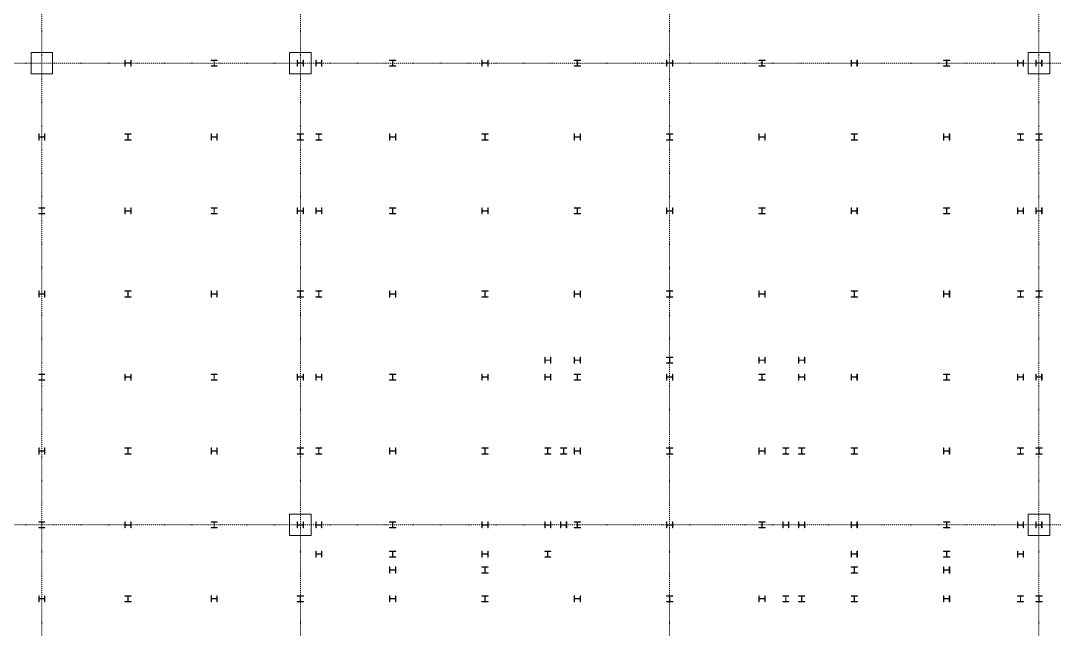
# Model space of a CAD drawing. Extents: x -32000 to 362567, y -29000 to 144214.
# Drawn here: x 118113 to 151700, y 11607 to 31379 of the extents above; entities that cross this region are included whole.
import ezdxf

# ---------------------------------------------------------------- set-up
doc = ezdxf.new("R2010")
doc.units = 0
doc.header["$LTSCALE"] = 10
doc.linetypes.add('H12PL25$0$JJP_三點線', pattern=[0.9, 0.3, -0.15, 0, -0.15, 0, -0.15, 0, -0.15])
doc.layers.add('H12PL25$0$S-COL', color=252, linetype='Continuous')
doc.layers.add('H12PL25$0$S-GRID', color=252, linetype='Continuous')

# ---------------------------------------------------------------- blocks, each defined once
blk = doc.blocks.new('H12PL25')
at = {"layer": 'H12PL25$0$S-COL', "lineweight": 0, "flags": 128}
for points in [[(118450, 29650), (119150, 29650), (119150, 30350), (118450, 30350)], [(126850, 29650), (127550, 29650), (127550, 30350), (126850, 30350)], [(150850, 29650), (151550, 29650), (151550, 30350), (150850, 30350)], [(126850, 14650), (127550, 14650), (127550, 15350), (126850, 15350)], [(150850, 14650), (151550, 14650), (151550, 15350), (150850, 15350)]]:
    blk.add_lwpolyline(points, close=True, dxfattribs=at)
for points in [[(121700, 30100), (121688, 30100), (121688, 30017, -0.41421356), (121675, 30004), (121525, 30004, -0.41421356), (121512, 30017), (121512, 30100), (121500, 30100), (121500, 29900), (121512, 29900), (121512, 29983, -0.41421356), (121525, 29996), (121675, 29996, -0.41421356), (121688, 29983), (121688, 29900), (121700, 29900)], [(124500, 29900), (124500, 29912), (124417, 29912, -0.41421356), (124404, 29925), (124404, 30075, -0.41421356), (124417, 30088), (124500, 30088), (124500, 30100), (124300, 30100), (124300, 30088), (124383, 30088, -0.41421356), (124396, 30075), (124396, 29925, -0.41421356), (124383, 29912), (124300, 29912), (124300, 29900)], [(127300, 30100), (127288, 30100), (127288, 30017, -0.41421356), (127275, 30004), (127125, 30004, -0.41421356), (127112, 30017), (127112, 30100), (127100, 30100), (127100, 29900), (127112, 29900), (127112, 29983, -0.41421356), (127125, 29996), (127275, 29996, -0.41421356), (127288, 29983), (127288, 29900), (127300, 29900)], [(127900, 30100), (127888, 30100), (127888, 30017, -0.41421356), (127875, 30004), (127725, 30004, -0.41421356), (127712, 30017), (127712, 30100), (127700, 30100), (127700, 29900), (127712, 29900), (127712, 29983, -0.41421356), (127725, 29996), (127875, 29996, -0.41421356), (127888, 29983), (127888, 29900), (127900, 29900)], [(130300, 29900), (130300, 29912), (130217, 29912, -0.41421356), (130204, 29925), (130204, 30075, -0.41421356), (130217, 30088), (130300, 30088), (130300, 30100), (130100, 30100), (130100, 30088), (130183, 30088, -0.41421356), (130196, 30075), (130196, 29925, -0.41421356), (130183, 29912), (130100, 29912), (130100, 29900)], [(133300, 30100), (133288, 30100), (133288, 30017, -0.41421356), (133275, 30004), (133125, 30004, -0.41421356), (133112, 30017), (133112, 30100), (133100, 30100), (133100, 29900), (133112, 29900), (133112, 29983, -0.41421356), (133125, 29996), (133275, 29996, -0.41421356), (133288, 29983), (133288, 29900), (133300, 29900)], [(136300, 29900), (136300, 29912), (136217, 29912, -0.41421356), (136204, 29925), (136204, 30075, -0.41421356), (136217, 30088), (136300, 30088), (136300, 30100), (136100, 30100), (136100, 30088), (136183, 30088, -0.41421356), (136196, 30075), (136196, 29925, -0.41421356), (136183, 29912), (136100, 29912), (136100, 29900)], [(139300, 30100), (139288, 30100), (139288, 30017, -0.41421356), (139275, 30004), (139125, 30004, -0.41421356), (139112, 30017), (139112, 30100), (139100, 30100), (139100, 29900), (139112, 29900), (139112, 29983, -0.41421356), (139125, 29996), (139275, 29996, -0.41421356), (139288, 29983), (139288, 29900), (139300, 29900)], [(142100, 29900), (142100, 29912), (142183, 29912, 0.41421356), (142196, 29925), (142196, 30075, 0.41421356), (142183, 30088), (142100, 30088), (142100, 30100), (142300, 30100), (142300, 30088), (142217, 30088, 0.41421356), (142204, 30075), (142204, 29925, 0.41421356), (142217, 29912), (142300, 29912), (142300, 29900)], [(145100, 30100), (145112, 30100), (145112, 30017, 0.41421356), (145125, 30004), (145275, 30004, 0.41421356), (145288, 30017), (145288, 30100), (145300, 30100), (145300, 29900), (145288, 29900), (145288, 29983, 0.41421356), (145275, 29996), (145125, 29996, 0.41421356), (145112, 29983), (145112, 29900), (145100, 29900)], [(148100, 29900), (148100, 29912), (148183, 29912, 0.41421356), (148196, 29925), (148196, 30075, 0.41421356), (148183, 30088), (148100, 30088), (148100, 30100), (148300, 30100), (148300, 30088), (148217, 30088, 0.41421356), (148204, 30075), (148204, 29925, 0.41421356), (148217, 29912), (148300, 29912), (148300, 29900)], [(150500, 30100), (150512, 30100), (150512, 30017, 0.41421356), (150525, 30004), (150675, 30004, 0.41421356), (150688, 30017), (150688, 30100), (150700, 30100), (150700, 29900), (150688, 29900), (150688, 29983, 0.41421356), (150675, 29996), (150525, 29996, 0.41421356), (150512, 29983), (150512, 29900), (150500, 29900)], [(151100, 30100), (151112, 30100), (151112, 30017, 0.41421356), (151125, 30004), (151275, 30004, 0.41421356), (151288, 30017), (151288, 30100), (151300, 30100), (151300, 29900), (151288, 29900), (151288, 29983, 0.41421356), (151275, 29996), (151125, 29996, 0.41421356), (151112, 29983), (151112, 29900), (151100, 29900)], [(118900, 27700), (118888, 27700), (118888, 27617, -0.41421356), (118875, 27604), (118725, 27604, -0.41421356), (118712, 27617), (118712, 27700), (118700, 27700), (118700, 27500), (118712, 27500), (118712, 27583, -0.41421356), (118725, 27596), (118875, 27596, -0.41421356), (118888, 27583), (118888, 27500), (118900, 27500)], [(121700, 27500), (121700, 27512), (121617, 27512, -0.41421356), (121604, 27525), (121604, 27675, -0.41421356), (121617, 27688), (121700, 27688), (121700, 27700), (121500, 27700), (121500, 27688), (121583, 27688, -0.41421356), (121596, 27675), (121596, 27525, -0.41421356), (121583, 27512), (121500, 27512), (121500, 27500)], [(124500, 27700), (124488, 27700), (124488, 27617, -0.41421356), (124475, 27604), (124325, 27604, -0.41421356), (124312, 27617), (124312, 27700), (124300, 27700), (124300, 27500), (124312, 27500), (124312, 27583, -0.41421356), (124325, 27596), (124475, 27596, -0.41421356), (124488, 27583), (124488, 27500), (124500, 27500)], [(127300, 27500), (127300, 27512), (127217, 27512, -0.41421356), (127204, 27525), (127204, 27675, -0.41421356), (127217, 27688), (127300, 27688), (127300, 27700), (127100, 27700), (127100, 27688), (127183, 27688, -0.41421356), (127196, 27675), (127196, 27525, -0.41421356), (127183, 27512), (127100, 27512), (127100, 27500)], [(127900, 27500), (127900, 27512), (127817, 27512, -0.41421356), (127804, 27525), (127804, 27675, -0.41421356), (127817, 27688), (127900, 27688), (127900, 27700), (127700, 27700), (127700, 27688), (127783, 27688, -0.41421356), (127796, 27675), (127796, 27525, -0.41421356), (127783, 27512), (127700, 27512), (127700, 27500)], [(130300, 27700), (130288, 27700), (130288, 27617, -0.41421356), (130275, 27604), (130125, 27604, -0.41421356), (130112, 27617), (130112, 27700), (130100, 27700), (130100, 27500), (130112, 27500), (130112, 27583, -0.41421356), (130125, 27596), (130275, 27596, -0.41421356), (130288, 27583), (130288, 27500), (130300, 27500)], [(133300, 27500), (133300, 27512), (133217, 27512, -0.41421356), (133204, 27525), (133204, 27675, -0.41421356), (133217, 27688), (133300, 27688), (133300, 27700), (133100, 27700), (133100, 27688), (133183, 27688, -0.41421356), (133196, 27675), (133196, 27525, -0.41421356), (133183, 27512), (133100, 27512), (133100, 27500)], [(136300, 27700), (136288, 27700), (136288, 27617, -0.41421356), (136275, 27604), (136125, 27604, -0.41421356), (136112, 27617), (136112, 27700), (136100, 27700), (136100, 27500), (136112, 27500), (136112, 27583, -0.41421356), (136125, 27596), (136275, 27596, -0.41421356), (136288, 27583), (136288, 27500), (136300, 27500)], [(139300, 27500), (139300, 27512), (139217, 27512, -0.41421356), (139204, 27525), (139204, 27675, -0.41421356), (139217, 27688), (139300, 27688), (139300, 27700), (139100, 27700), (139100, 27688), (139183, 27688, -0.41421356), (139196, 27675), (139196, 27525, -0.41421356), (139183, 27512), (139100, 27512), (139100, 27500)], [(142100, 27700), (142112, 27700), (142112, 27617, 0.41421356), (142125, 27604), (142275, 27604, 0.41421356), (142288, 27617), (142288, 27700), (142300, 27700), (142300, 27500), (142288, 27500), (142288, 27583, 0.41421356), (142275, 27596), (142125, 27596, 0.41421356), (142112, 27583), (142112, 27500), (142100, 27500)], [(145100, 27500), (145100, 27512), (145183, 27512, 0.41421356), (145196, 27525), (145196, 27675, 0.41421356), (145183, 27688), (145100, 27688), (145100, 27700), (145300, 27700), (145300, 27688), (145217, 27688, 0.41421356), (145204, 27675), (145204, 27525, 0.41421356), (145217, 27512), (145300, 27512), (145300, 27500)], [(148100, 27700), (148112, 27700), (148112, 27617, 0.41421356), (148125, 27604), (148275, 27604, 0.41421356), (148288, 27617), (148288, 27700), (148300, 27700), (148300, 27500), (148288, 27500), (148288, 27583, 0.41421356), (148275, 27596), (148125, 27596, 0.41421356), (148112, 27583), (148112, 27500), (148100, 27500)], [(150500, 27500), (150500, 27512), (150583, 27512, 0.41421356), (150596, 27525), (150596, 27675, 0.41421356), (150583, 27688), (150500, 27688), (150500, 27700), (150700, 27700), (150700, 27688), (150617, 27688, 0.41421356), (150604, 27675), (150604, 27525, 0.41421356), (150617, 27512), (150700, 27512), (150700, 27500)], [(151100, 27500), (151100, 27512), (151183, 27512, 0.41421356), (151196, 27525), (151196, 27675, 0.41421356), (151183, 27688), (151100, 27688), (151100, 27700), (151300, 27700), (151300, 27688), (151217, 27688, 0.41421356), (151204, 27675), (151204, 27525, 0.41421356), (151217, 27512), (151300, 27512), (151300, 27500)], [(118900, 25100), (118900, 25112), (118817, 25112, -0.41421356), (118804, 25125), (118804, 25275, -0.41421356), (118817, 25288), (118900, 25288), (118900, 25300), (118700, 25300), (118700, 25288), (118783, 25288, -0.41421356), (118796, 25275), (118796, 25125, -0.41421356), (118783, 25112), (118700, 25112), (118700, 25100)], [(121700, 25300), (121688, 25300), (121688, 25217, -0.41421356), (121675, 25204), (121525, 25204, -0.41421356), (121512, 25217), (121512, 25300), (121500, 25300), (121500, 25100), (121512, 25100), (121512, 25183, -0.41421356), (121525, 25196), (121675, 25196, -0.41421356), (121688, 25183), (121688, 25100), (121700, 25100)], [(124500, 25100), (124500, 25112), (124417, 25112, -0.41421356), (124404, 25125), (124404, 25275, -0.41421356), (124417, 25288), (124500, 25288), (124500, 25300), (124300, 25300), (124300, 25288), (124383, 25288, -0.41421356), (124396, 25275), (124396, 25125, -0.41421356), (124383, 25112), (124300, 25112), (124300, 25100)], [(127300, 25300), (127288, 25300), (127288, 25217, -0.41421356), (127275, 25204), (127125, 25204, -0.41421356), (127112, 25217), (127112, 25300), (127100, 25300), (127100, 25100), (127112, 25100), (127112, 25183, -0.41421356), (127125, 25196), (127275, 25196, -0.41421356), (127288, 25183), (127288, 25100), (127300, 25100)], [(127900, 25300), (127888, 25300), (127888, 25217, -0.41421356), (127875, 25204), (127725, 25204, -0.41421356), (127712, 25217), (127712, 25300), (127700, 25300), (127700, 25100), (127712, 25100), (127712, 25183, -0.41421356), (127725, 25196), (127875, 25196, -0.41421356), (127888, 25183), (127888, 25100), (127900, 25100)], [(130300, 25100), (130300, 25112), (130217, 25112, -0.41421356), (130204, 25125), (130204, 25275, -0.41421356), (130217, 25288), (130300, 25288), (130300, 25300), (130100, 25300), (130100, 25288), (130183, 25288, -0.41421356), (130196, 25275), (130196, 25125, -0.41421356), (130183, 25112), (130100, 25112), (130100, 25100)], [(133300, 25300), (133288, 25300), (133288, 25217, -0.41421356), (133275, 25204), (133125, 25204, -0.41421356), (133112, 25217), (133112, 25300), (133100, 25300), (133100, 25100), (133112, 25100), (133112, 25183, -0.41421356), (133125, 25196), (133275, 25196, -0.41421356), (133288, 25183), (133288, 25100), (133300, 25100)], [(136300, 25100), (136300, 25112), (136217, 25112, -0.41421356), (136204, 25125), (136204, 25275, -0.41421356), (136217, 25288), (136300, 25288), (136300, 25300), (136100, 25300), (136100, 25288), (136183, 25288, -0.41421356), (136196, 25275), (136196, 25125, -0.41421356), (136183, 25112), (136100, 25112), (136100, 25100)], [(139300, 25300), (139288, 25300), (139288, 25217, -0.41421356), (139275, 25204), (139125, 25204, -0.41421356), (139112, 25217), (139112, 25300), (139100, 25300), (139100, 25100), (139112, 25100), (139112, 25183, -0.41421356), (139125, 25196), (139275, 25196, -0.41421356), (139288, 25183), (139288, 25100), (139300, 25100)], [(142100, 25100), (142100, 25112), (142183, 25112, 0.41421356), (142196, 25125), (142196, 25275, 0.41421356), (142183, 25288), (142100, 25288), (142100, 25300), (142300, 25300), (142300, 25288), (142217, 25288, 0.41421356), (142204, 25275), (142204, 25125, 0.41421356), (142217, 25112), (142300, 25112), (142300, 25100)], [(145100, 25300), (145112, 25300), (145112, 25217, 0.41421356), (145125, 25204), (145275, 25204, 0.41421356), (145288, 25217), (145288, 25300), (145300, 25300), (145300, 25100), (145288, 25100), (145288, 25183, 0.41421356), (145275, 25196), (145125, 25196, 0.41421356), (145112, 25183), (145112, 25100), (145100, 25100)], [(148100, 25100), (148100, 25112), (148183, 25112, 0.41421356), (148196, 25125), (148196, 25275, 0.41421356), (148183, 25288), (148100, 25288), (148100, 25300), (148300, 25300), (148300, 25288), (148217, 25288, 0.41421356), (148204, 25275), (148204, 25125, 0.41421356), (148217, 25112), (148300, 25112), (148300, 25100)], [(150500, 25300), (150512, 25300), (150512, 25217, 0.41421356), (150525, 25204), (150675, 25204, 0.41421356), (150688, 25217), (150688, 25300), (150700, 25300), (150700, 25100), (150688, 25100), (150688, 25183, 0.41421356), (150675, 25196), (150525, 25196, 0.41421356), (150512, 25183), (150512, 25100), (150500, 25100)], [(151100, 25300), (151112, 25300), (151112, 25217, 0.41421356), (151125, 25204), (151275, 25204, 0.41421356), (151288, 25217), (151288, 25300), (151300, 25300), (151300, 25100), (151288, 25100), (151288, 25183, 0.41421356), (151275, 25196), (151125, 25196, 0.41421356), (151112, 25183), (151112, 25100), (151100, 25100)], [(118900, 22600), (118888, 22600), (118888, 22517, -0.41421356), (118875, 22504), (118725, 22504, -0.41421356), (118712, 22517), (118712, 22600), (118700, 22600), (118700, 22400), (118712, 22400), (118712, 22483, -0.41421356), (118725, 22496), (118875, 22496, -0.41421356), (118888, 22483), (118888, 22400), (118900, 22400)], [(121700, 22400), (121700, 22412), (121617, 22412, -0.41421356), (121604, 22425), (121604, 22575, -0.41421356), (121617, 22588), (121700, 22588), (121700, 22600), (121500, 22600), (121500, 22588), (121583, 22588, -0.41421356), (121596, 22575), (121596, 22425, -0.41421356), (121583, 22412), (121500, 22412), (121500, 22400)], [(124500, 22600), (124488, 22600), (124488, 22517, -0.41421356), (124475, 22504), (124325, 22504, -0.41421356), (124312, 22517), (124312, 22600), (124300, 22600), (124300, 22400), (124312, 22400), (124312, 22483, -0.41421356), (124325, 22496), (124475, 22496, -0.41421356), (124488, 22483), (124488, 22400), (124500, 22400)], [(127300, 22400), (127300, 22412), (127217, 22412, -0.41421356), (127204, 22425), (127204, 22575, -0.41421356), (127217, 22588), (127300, 22588), (127300, 22600), (127100, 22600), (127100, 22588), (127183, 22588, -0.41421356), (127196, 22575), (127196, 22425, -0.41421356), (127183, 22412), (127100, 22412), (127100, 22400)], [(127900, 22400), (127900, 22412), (127817, 22412, -0.41421356), (127804, 22425), (127804, 22575, -0.41421356), (127817, 22588), (127900, 22588), (127900, 22600), (127700, 22600), (127700, 22588), (127783, 22588, -0.41421356), (127796, 22575), (127796, 22425, -0.41421356), (127783, 22412), (127700, 22412), (127700, 22400)], [(130300, 22600), (130288, 22600), (130288, 22517, -0.41421356), (130275, 22504), (130125, 22504, -0.41421356), (130112, 22517), (130112, 22600), (130100, 22600), (130100, 22400), (130112, 22400), (130112, 22483, -0.41421356), (130125, 22496), (130275, 22496, -0.41421356), (130288, 22483), (130288, 22400), (130300, 22400)], [(133300, 22400), (133300, 22412), (133217, 22412, -0.41421356), (133204, 22425), (133204, 22575, -0.41421356), (133217, 22588), (133300, 22588), (133300, 22600), (133100, 22600), (133100, 22588), (133183, 22588, -0.41421356), (133196, 22575), (133196, 22425, -0.41421356), (133183, 22412), (133100, 22412), (133100, 22400)], [(136300, 22600), (136288, 22600), (136288, 22517, -0.41421356), (136275, 22504), (136125, 22504, -0.41421356), (136112, 22517), (136112, 22600), (136100, 22600), (136100, 22400), (136112, 22400), (136112, 22483, -0.41421356), (136125, 22496), (136275, 22496, -0.41421356), (136288, 22483), (136288, 22400), (136300, 22400)], [(139300, 22400), (139300, 22412), (139217, 22412, -0.41421356), (139204, 22425), (139204, 22575, -0.41421356), (139217, 22588), (139300, 22588), (139300, 22600), (139100, 22600), (139100, 22588), (139183, 22588, -0.41421356), (139196, 22575), (139196, 22425, -0.41421356), (139183, 22412), (139100, 22412), (139100, 22400)], [(142100, 22600), (142112, 22600), (142112, 22517, 0.41421356), (142125, 22504), (142275, 22504, 0.41421356), (142288, 22517), (142288, 22600), (142300, 22600), (142300, 22400), (142288, 22400), (142288, 22483, 0.41421356), (142275, 22496), (142125, 22496, 0.41421356), (142112, 22483), (142112, 22400), (142100, 22400)], [(145100, 22400), (145100, 22412), (145183, 22412, 0.41421356), (145196, 22425), (145196, 22575, 0.41421356), (145183, 22588), (145100, 22588), (145100, 22600), (145300, 22600), (145300, 22588), (145217, 22588, 0.41421356), (145204, 22575), (145204, 22425, 0.41421356), (145217, 22412), (145300, 22412), (145300, 22400)], [(148100, 22600), (148112, 22600), (148112, 22517, 0.41421356), (148125, 22504), (148275, 22504, 0.41421356), (148288, 22517), (148288, 22600), (148300, 22600), (148300, 22400), (148288, 22400), (148288, 22483, 0.41421356), (148275, 22496), (148125, 22496, 0.41421356), (148112, 22483), (148112, 22400), (148100, 22400)], [(150500, 22400), (150500, 22412), (150583, 22412, 0.41421356), (150596, 22425), (150596, 22575, 0.41421356), (150583, 22588), (150500, 22588), (150500, 22600), (150700, 22600), (150700, 22588), (150617, 22588, 0.41421356), (150604, 22575), (150604, 22425, 0.41421356), (150617, 22412), (150700, 22412), (150700, 22400)], [(151100, 22400), (151100, 22412), (151183, 22412, 0.41421356), (151196, 22425), (151196, 22575, 0.41421356), (151183, 22588), (151100, 22588), (151100, 22600), (151300, 22600), (151300, 22588), (151217, 22588, 0.41421356), (151204, 22575), (151204, 22425, 0.41421356), (151217, 22412), (151300, 22412), (151300, 22400)], [(135340, 20450), (135328, 20450), (135328, 20367, -0.41421356), (135315, 20354), (135165, 20354, -0.41421356), (135152, 20367), (135152, 20450), (135140, 20450), (135140, 20250), (135152, 20250), (135152, 20333, -0.41421356), (135165, 20346), (135315, 20346, -0.41421356), (135328, 20333), (135328, 20250), (135340, 20250)], [(136300, 20450), (136288, 20450), (136288, 20367, -0.41421356), (136275, 20354), (136125, 20354, -0.41421356), (136112, 20367), (136112, 20450), (136100, 20450), (136100, 20250), (136112, 20250), (136112, 20333, -0.41421356), (136125, 20346), (136275, 20346, -0.41421356), (136288, 20333), (136288, 20250), (136300, 20250)], [(139300, 20250), (139300, 20262), (139217, 20262, -0.41421356), (139204, 20275), (139204, 20425, -0.41421356), (139217, 20438), (139300, 20438), (139300, 20450), (139100, 20450), (139100, 20438), (139183, 20438, -0.41421356), (139196, 20425), (139196, 20275, -0.41421356), (139183, 20262), (139100, 20262), (139100, 20250)], [(142100, 20450), (142112, 20450), (142112, 20367, 0.41421356), (142125, 20354), (142275, 20354, 0.41421356), (142288, 20367), (142288, 20450), (142300, 20450), (142300, 20250), (142288, 20250), (142288, 20333, 0.41421356), (142275, 20346), (142125, 20346, 0.41421356), (142112, 20333), (142112, 20250), (142100, 20250)], [(143390, 20450), (143402, 20450), (143402, 20367, 0.41421356), (143415, 20354), (143565, 20354, 0.41421356), (143578, 20367), (143578, 20450), (143590, 20450), (143590, 20250), (143578, 20250), (143578, 20333, 0.41421356), (143565, 20346), (143415, 20346, 0.41421356), (143402, 20333), (143402, 20250), (143390, 20250)], [(118900, 19700), (118900, 19712), (118817, 19712, -0.41421356), (118804, 19725), (118804, 19875, -0.41421356), (118817, 19888), (118900, 19888), (118900, 19900), (118700, 19900), (118700, 19888), (118783, 19888, -0.41421356), (118796, 19875), (118796, 19725, -0.41421356), (118783, 19712), (118700, 19712), (118700, 19700)], [(121700, 19900), (121688, 19900), (121688, 19817, -0.41421356), (121675, 19804), (121525, 19804, -0.41421356), (121512, 19817), (121512, 19900), (121500, 19900), (121500, 19700), (121512, 19700), (121512, 19783, -0.41421356), (121525, 19796), (121675, 19796, -0.41421356), (121688, 19783), (121688, 19700), (121700, 19700)], [(124500, 19700), (124500, 19712), (124417, 19712, -0.41421356), (124404, 19725), (124404, 19875, -0.41421356), (124417, 19888), (124500, 19888), (124500, 19900), (124300, 19900), (124300, 19888), (124383, 19888, -0.41421356), (124396, 19875), (124396, 19725, -0.41421356), (124383, 19712), (124300, 19712), (124300, 19700)], [(127300, 19900), (127288, 19900), (127288, 19817, -0.41421356), (127275, 19804), (127125, 19804, -0.41421356), (127112, 19817), (127112, 19900), (127100, 19900), (127100, 19700), (127112, 19700), (127112, 19783, -0.41421356), (127125, 19796), (127275, 19796, -0.41421356), (127288, 19783), (127288, 19700), (127300, 19700)], [(127900, 19900), (127888, 19900), (127888, 19817, -0.41421356), (127875, 19804), (127725, 19804, -0.41421356), (127712, 19817), (127712, 19900), (127700, 19900), (127700, 19700), (127712, 19700), (127712, 19783, -0.41421356), (127725, 19796), (127875, 19796, -0.41421356), (127888, 19783), (127888, 19700), (127900, 19700)], [(130300, 19700), (130300, 19712), (130217, 19712, -0.41421356), (130204, 19725), (130204, 19875, -0.41421356), (130217, 19888), (130300, 19888), (130300, 19900), (130100, 19900), (130100, 19888), (130183, 19888, -0.41421356), (130196, 19875), (130196, 19725, -0.41421356), (130183, 19712), (130100, 19712), (130100, 19700)], [(133300, 19900), (133288, 19900), (133288, 19817, -0.41421356), (133275, 19804), (133125, 19804, -0.41421356), (133112, 19817), (133112, 19900), (133100, 19900), (133100, 19700), (133112, 19700), (133112, 19783, -0.41421356), (133125, 19796), (133275, 19796, -0.41421356), (133288, 19783), (133288, 19700), (133300, 19700)], [(135340, 19900), (135328, 19900), (135328, 19817, -0.41421356), (135315, 19804), (135165, 19804, -0.41421356), (135152, 19817), (135152, 19900), (135140, 19900), (135140, 19700), (135152, 19700), (135152, 19783, -0.41421356), (135165, 19796), (135315, 19796, -0.41421356), (135328, 19783), (135328, 19700), (135340, 19700)], [(136300, 19700), (136300, 19712), (136217, 19712, -0.41421356), (136204, 19725), (136204, 19875, -0.41421356), (136217, 19888), (136300, 19888), (136300, 19900), (136100, 19900), (136100, 19888), (136183, 19888, -0.41421356), (136196, 19875), (136196, 19725, -0.41421356), (136183, 19712), (136100, 19712), (136100, 19700)], [(139300, 19900), (139288, 19900), (139288, 19817, -0.41421356), (139275, 19804), (139125, 19804, -0.41421356), (139112, 19817), (139112, 19900), (139100, 19900), (139100, 19700), (139112, 19700), (139112, 19783, -0.41421356), (139125, 19796), (139275, 19796, -0.41421356), (139288, 19783), (139288, 19700), (139300, 19700)], [(142100, 19700), (142100, 19712), (142183, 19712, 0.41421356), (142196, 19725), (142196, 19875, 0.41421356), (142183, 19888), (142100, 19888), (142100, 19900), (142300, 19900), (142300, 19888), (142217, 19888, 0.41421356), (142204, 19875), (142204, 19725, 0.41421356), (142217, 19712), (142300, 19712), (142300, 19700)], [(143390, 19900), (143402, 19900), (143402, 19817, 0.41421356), (143415, 19804), (143565, 19804, 0.41421356), (143578, 19817), (143578, 19900), (143590, 19900), (143590, 19700), (143578, 19700), (143578, 19783, 0.41421356), (143565, 19796), (143415, 19796, 0.41421356), (143402, 19783), (143402, 19700), (143390, 19700)], [(145100, 19900), (145112, 19900), (145112, 19817, 0.41421356), (145125, 19804), (145275, 19804, 0.41421356), (145288, 19817), (145288, 19900), (145300, 19900), (145300, 19700), (145288, 19700), (145288, 19783, 0.41421356), (145275, 19796), (145125, 19796, 0.41421356), (145112, 19783), (145112, 19700), (145100, 19700)], [(148100, 19700), (148100, 19712), (148183, 19712, 0.41421356), (148196, 19725), (148196, 19875, 0.41421356), (148183, 19888), (148100, 19888), (148100, 19900), (148300, 19900), (148300, 19888), (148217, 19888, 0.41421356), (148204, 19875), (148204, 19725, 0.41421356), (148217, 19712), (148300, 19712), (148300, 19700)], [(150500, 19900), (150512, 19900), (150512, 19817, 0.41421356), (150525, 19804), (150675, 19804, 0.41421356), (150688, 19817), (150688, 19900), (150700, 19900), (150700, 19700), (150688, 19700), (150688, 19783, 0.41421356), (150675, 19796), (150525, 19796, 0.41421356), (150512, 19783), (150512, 19700), (150500, 19700)], [(151100, 19900), (151112, 19900), (151112, 19817, 0.41421356), (151125, 19804), (151275, 19804, 0.41421356), (151288, 19817), (151288, 19900), (151300, 19900), (151300, 19700), (151288, 19700), (151288, 19783, 0.41421356), (151275, 19796), (151125, 19796, 0.41421356), (151112, 19783), (151112, 19700), (151100, 19700)], [(118900, 17500), (118888, 17500), (118888, 17417, -0.41421356), (118875, 17404), (118725, 17404, -0.41421356), (118712, 17417), (118712, 17500), (118700, 17500), (118700, 17300), (118712, 17300), (118712, 17383, -0.41421356), (118725, 17396), (118875, 17396, -0.41421356), (118888, 17383), (118888, 17300), (118900, 17300)], [(121700, 17300), (121700, 17312), (121617, 17312, -0.41421356), (121604, 17325), (121604, 17475, -0.41421356), (121617, 17488), (121700, 17488), (121700, 17500), (121500, 17500), (121500, 17488), (121583, 17488, -0.41421356), (121596, 17475), (121596, 17325, -0.41421356), (121583, 17312), (121500, 17312), (121500, 17300)], [(124500, 17500), (124488, 17500), (124488, 17417, -0.41421356), (124475, 17404), (124325, 17404, -0.41421356), (124312, 17417), (124312, 17500), (124300, 17500), (124300, 17300), (124312, 17300), (124312, 17383, -0.41421356), (124325, 17396), (124475, 17396, -0.41421356), (124488, 17383), (124488, 17300), (124500, 17300)], [(127300, 17300), (127300, 17312), (127217, 17312, -0.41421356), (127204, 17325), (127204, 17475, -0.41421356), (127217, 17488), (127300, 17488), (127300, 17500), (127100, 17500), (127100, 17488), (127183, 17488, -0.41421356), (127196, 17475), (127196, 17325, -0.41421356), (127183, 17312), (127100, 17312), (127100, 17300)], [(127900, 17300), (127900, 17312), (127817, 17312, -0.41421356), (127804, 17325), (127804, 17475, -0.41421356), (127817, 17488), (127900, 17488), (127900, 17500), (127700, 17500), (127700, 17488), (127783, 17488, -0.41421356), (127796, 17475), (127796, 17325, -0.41421356), (127783, 17312), (127700, 17312), (127700, 17300)], [(130300, 17500), (130288, 17500), (130288, 17417, -0.41421356), (130275, 17404), (130125, 17404, -0.41421356), (130112, 17417), (130112, 17500), (130100, 17500), (130100, 17300), (130112, 17300), (130112, 17383, -0.41421356), (130125, 17396), (130275, 17396, -0.41421356), (130288, 17383), (130288, 17300), (130300, 17300)], [(133300, 17300), (133300, 17312), (133217, 17312, -0.41421356), (133204, 17325), (133204, 17475, -0.41421356), (133217, 17488), (133300, 17488), (133300, 17500), (133100, 17500), (133100, 17488), (133183, 17488, -0.41421356), (133196, 17475), (133196, 17325, -0.41421356), (133183, 17312), (133100, 17312), (133100, 17300)], [(135340, 17300), (135340, 17312), (135257, 17312, -0.41421356), (135244, 17325), (135244, 17475, -0.41421356), (135257, 17488), (135340, 17488), (135340, 17500), (135140, 17500), (135140, 17488), (135223, 17488, -0.41421356), (135236, 17475), (135236, 17325, -0.41421356), (135223, 17312), (135140, 17312), (135140, 17300)], [(135855, 17300), (135855, 17312), (135772, 17312, -0.41421356), (135759, 17325), (135759, 17475, -0.41421356), (135772, 17488), (135855, 17488), (135855, 17500), (135655, 17500), (135655, 17488), (135738, 17488, -0.41421356), (135751, 17475), (135751, 17325, -0.41421356), (135738, 17312), (135655, 17312), (135655, 17300)], [(136300, 17500), (136288, 17500), (136288, 17417, -0.41421356), (136275, 17404), (136125, 17404, -0.41421356), (136112, 17417), (136112, 17500), (136100, 17500), (136100, 17300), (136112, 17300), (136112, 17383, -0.41421356), (136125, 17396), (136275, 17396, -0.41421356), (136288, 17383), (136288, 17300), (136300, 17300)], [(139300, 17300), (139300, 17312), (139217, 17312, -0.41421356), (139204, 17325), (139204, 17475, -0.41421356), (139217, 17488), (139300, 17488), (139300, 17500), (139100, 17500), (139100, 17488), (139183, 17488, -0.41421356), (139196, 17475), (139196, 17325, -0.41421356), (139183, 17312), (139100, 17312), (139100, 17300)], [(142100, 17500), (142112, 17500), (142112, 17417, 0.41421356), (142125, 17404), (142275, 17404, 0.41421356), (142288, 17417), (142288, 17500), (142300, 17500), (142300, 17300), (142288, 17300), (142288, 17383, 0.41421356), (142275, 17396), (142125, 17396, 0.41421356), (142112, 17383), (142112, 17300), (142100, 17300)], [(142875, 17300), (142875, 17312), (142958, 17312, 0.41421356), (142971, 17325), (142971, 17475, 0.41421356), (142958, 17488), (142875, 17488), (142875, 17500), (143075, 17500), (143075, 17488), (142992, 17488, 0.41421356), (142979, 17475), (142979, 17325, 0.41421356), (142992, 17312), (143075, 17312), (143075, 17300)], [(143390, 17300), (143390, 17312), (143473, 17312, 0.41421356), (143486, 17325), (143486, 17475, 0.41421356), (143473, 17488), (143390, 17488), (143390, 17500), (143590, 17500), (143590, 17488), (143507, 17488, 0.41421356), (143494, 17475), (143494, 17325, 0.41421356), (143507, 17312), (143590, 17312), (143590, 17300)], [(145100, 17300), (145100, 17312), (145183, 17312, 0.41421356), (145196, 17325), (145196, 17475, 0.41421356), (145183, 17488), (145100, 17488), (145100, 17500), (145300, 17500), (145300, 17488), (145217, 17488, 0.41421356), (145204, 17475), (145204, 17325, 0.41421356), (145217, 17312), (145300, 17312), (145300, 17300)], [(148100, 17500), (148112, 17500), (148112, 17417, 0.41421356), (148125, 17404), (148275, 17404, 0.41421356), (148288, 17417), (148288, 17500), (148300, 17500), (148300, 17300), (148288, 17300), (148288, 17383, 0.41421356), (148275, 17396), (148125, 17396, 0.41421356), (148112, 17383), (148112, 17300), (148100, 17300)], [(150500, 17300), (150500, 17312), (150583, 17312, 0.41421356), (150596, 17325), (150596, 17475, 0.41421356), (150583, 17488), (150500, 17488), (150500, 17500), (150700, 17500), (150700, 17488), (150617, 17488, 0.41421356), (150604, 17475), (150604, 17325, 0.41421356), (150617, 17312), (150700, 17312), (150700, 17300)], [(151100, 17300), (151100, 17312), (151183, 17312, 0.41421356), (151196, 17325), (151196, 17475, 0.41421356), (151183, 17488), (151100, 17488), (151100, 17500), (151300, 17500), (151300, 17488), (151217, 17488, 0.41421356), (151204, 17475), (151204, 17325, 0.41421356), (151217, 17312), (151300, 17312), (151300, 17300)], [(118900, 14900), (118900, 14912), (118817, 14912, -0.41421356), (118804, 14925), (118804, 15075, -0.41421356), (118817, 15088), (118900, 15088), (118900, 15100), (118700, 15100), (118700, 15088), (118783, 15088, -0.41421356), (118796, 15075), (118796, 14925, -0.41421356), (118783, 14912), (118700, 14912), (118700, 14900)], [(121700, 15100), (121688, 15100), (121688, 15017, -0.41421356), (121675, 15004), (121525, 15004, -0.41421356), (121512, 15017), (121512, 15100), (121500, 15100), (121500, 14900), (121512, 14900), (121512, 14983, -0.41421356), (121525, 14996), (121675, 14996, -0.41421356), (121688, 14983), (121688, 14900), (121700, 14900)], [(124500, 14900), (124500, 14912), (124417, 14912, -0.41421356), (124404, 14925), (124404, 15075, -0.41421356), (124417, 15088), (124500, 15088), (124500, 15100), (124300, 15100), (124300, 15088), (124383, 15088, -0.41421356), (124396, 15075), (124396, 14925, -0.41421356), (124383, 14912), (124300, 14912), (124300, 14900)], [(127300, 15100), (127288, 15100), (127288, 15017, -0.41421356), (127275, 15004), (127125, 15004, -0.41421356), (127112, 15017), (127112, 15100), (127100, 15100), (127100, 14900), (127112, 14900), (127112, 14983, -0.41421356), (127125, 14996), (127275, 14996, -0.41421356), (127288, 14983), (127288, 14900), (127300, 14900)], [(127900, 15100), (127888, 15100), (127888, 15017, -0.41421356), (127875, 15004), (127725, 15004, -0.41421356), (127712, 15017), (127712, 15100), (127700, 15100), (127700, 14900), (127712, 14900), (127712, 14983, -0.41421356), (127725, 14996), (127875, 14996, -0.41421356), (127888, 14983), (127888, 14900), (127900, 14900)], [(130300, 14900), (130300, 14912), (130217, 14912, -0.41421356), (130204, 14925), (130204, 15075, -0.41421356), (130217, 15088), (130300, 15088), (130300, 15100), (130100, 15100), (130100, 15088), (130183, 15088, -0.41421356), (130196, 15075), (130196, 14925, -0.41421356), (130183, 14912), (130100, 14912), (130100, 14900)], [(133300, 15100), (133288, 15100), (133288, 15017, -0.41421356), (133275, 15004), (133125, 15004, -0.41421356), (133112, 15017), (133112, 15100), (133100, 15100), (133100, 14900), (133112, 14900), (133112, 14983, -0.41421356), (133125, 14996), (133275, 14996, -0.41421356), (133288, 14983), (133288, 14900), (133300, 14900)], [(135340, 15100), (135328, 15100), (135328, 15017, -0.41421356), (135315, 15004), (135165, 15004, -0.41421356), (135152, 15017), (135152, 15100), (135140, 15100), (135140, 14900), (135152, 14900), (135152, 14983, -0.41421356), (135165, 14996), (135315, 14996, -0.41421356), (135328, 14983), (135328, 14900), (135340, 14900)], [(135855, 15100), (135843, 15100), (135843, 15017, -0.41421356), (135830, 15004), (135680, 15004, -0.41421356), (135667, 15017), (135667, 15100), (135655, 15100), (135655, 14900), (135667, 14900), (135667, 14983, -0.41421356), (135680, 14996), (135830, 14996, -0.41421356), (135843, 14983), (135843, 14900), (135855, 14900)], [(136300, 14900), (136300, 14912), (136217, 14912, -0.41421356), (136204, 14925), (136204, 15075, -0.41421356), (136217, 15088), (136300, 15088), (136300, 15100), (136100, 15100), (136100, 15088), (136183, 15088, -0.41421356), (136196, 15075), (136196, 14925, -0.41421356), (136183, 14912), (136100, 14912), (136100, 14900)], [(139300, 15100), (139288, 15100), (139288, 15017, -0.41421356), (139275, 15004), (139125, 15004, -0.41421356), (139112, 15017), (139112, 15100), (139100, 15100), (139100, 14900), (139112, 14900), (139112, 14983, -0.41421356), (139125, 14996), (139275, 14996, -0.41421356), (139288, 14983), (139288, 14900), (139300, 14900)], [(142100, 14900), (142100, 14912), (142183, 14912, 0.41421356), (142196, 14925), (142196, 15075, 0.41421356), (142183, 15088), (142100, 15088), (142100, 15100), (142300, 15100), (142300, 15088), (142217, 15088, 0.41421356), (142204, 15075), (142204, 14925, 0.41421356), (142217, 14912), (142300, 14912), (142300, 14900)], [(142875, 15100), (142887, 15100), (142887, 15017, 0.41421356), (142900, 15004), (143050, 15004, 0.41421356), (143063, 15017), (143063, 15100), (143075, 15100), (143075, 14900), (143063, 14900), (143063, 14983, 0.41421356), (143050, 14996), (142900, 14996, 0.41421356), (142887, 14983), (142887, 14900), (142875, 14900)], [(143390, 15100), (143402, 15100), (143402, 15017, 0.41421356), (143415, 15004), (143565, 15004, 0.41421356), (143578, 15017), (143578, 15100), (143590, 15100), (143590, 14900), (143578, 14900), (143578, 14983, 0.41421356), (143565, 14996), (143415, 14996, 0.41421356), (143402, 14983), (143402, 14900), (143390, 14900)], [(145100, 15100), (145112, 15100), (145112, 15017, 0.41421356), (145125, 15004), (145275, 15004, 0.41421356), (145288, 15017), (145288, 15100), (145300, 15100), (145300, 14900), (145288, 14900), (145288, 14983, 0.41421356), (145275, 14996), (145125, 14996, 0.41421356), (145112, 14983), (145112, 14900), (145100, 14900)], [(148100, 14900), (148100, 14912), (148183, 14912, 0.41421356), (148196, 14925), (148196, 15075, 0.41421356), (148183, 15088), (148100, 15088), (148100, 15100), (148300, 15100), (148300, 15088), (148217, 15088, 0.41421356), (148204, 15075), (148204, 14925, 0.41421356), (148217, 14912), (148300, 14912), (148300, 14900)], [(150500, 15100), (150512, 15100), (150512, 15017, 0.41421356), (150525, 15004), (150675, 15004, 0.41421356), (150688, 15017), (150688, 15100), (150700, 15100), (150700, 14900), (150688, 14900), (150688, 14983, 0.41421356), (150675, 14996), (150525, 14996, 0.41421356), (150512, 14983), (150512, 14900), (150500, 14900)], [(151100, 15100), (151112, 15100), (151112, 15017, 0.41421356), (151125, 15004), (151275, 15004, 0.41421356), (151288, 15017), (151288, 15100), (151300, 15100), (151300, 14900), (151288, 14900), (151288, 14983, 0.41421356), (151275, 14996), (151125, 14996, 0.41421356), (151112, 14983), (151112, 14900), (151100, 14900)], [(127900, 14150), (127888, 14150), (127888, 14067, -0.41421356), (127875, 14054), (127725, 14054, -0.41421356), (127712, 14067), (127712, 14150), (127700, 14150), (127700, 13950), (127712, 13950), (127712, 14033, -0.41421356), (127725, 14046), (127875, 14046, -0.41421356), (127888, 14033), (127888, 13950), (127900, 13950)], [(130300, 13950), (130300, 13962), (130217, 13962, -0.41421356), (130204, 13975), (130204, 14125, -0.41421356), (130217, 14138), (130300, 14138), (130300, 14150), (130100, 14150), (130100, 14138), (130183, 14138, -0.41421356), (130196, 14125), (130196, 13975, -0.41421356), (130183, 13962), (130100, 13962), (130100, 13950)], [(133300, 14150), (133288, 14150), (133288, 14067, -0.41421356), (133275, 14054), (133125, 14054, -0.41421356), (133112, 14067), (133112, 14150), (133100, 14150), (133100, 13950), (133112, 13950), (133112, 14033, -0.41421356), (133125, 14046), (133275, 14046, -0.41421356), (133288, 14033), (133288, 13950), (133300, 13950)], [(135340, 13950), (135340, 13962), (135257, 13962, -0.41421356), (135244, 13975), (135244, 14125, -0.41421356), (135257, 14138), (135340, 14138), (135340, 14150), (135140, 14150), (135140, 14138), (135223, 14138, -0.41421356), (135236, 14125), (135236, 13975, -0.41421356), (135223, 13962), (135140, 13962), (135140, 13950)], [(145100, 14150), (145112, 14150), (145112, 14067, 0.41421356), (145125, 14054), (145275, 14054, 0.41421356), (145288, 14067), (145288, 14150), (145300, 14150), (145300, 13950), (145288, 13950), (145288, 14033, 0.41421356), (145275, 14046), (145125, 14046, 0.41421356), (145112, 14033), (145112, 13950), (145100, 13950)], [(148100, 13950), (148100, 13962), (148183, 13962, 0.41421356), (148196, 13975), (148196, 14125, 0.41421356), (148183, 14138), (148100, 14138), (148100, 14150), (148300, 14150), (148300, 14138), (148217, 14138, 0.41421356), (148204, 14125), (148204, 13975, 0.41421356), (148217, 13962), (148300, 13962), (148300, 13950)], [(150500, 14150), (150512, 14150), (150512, 14067, 0.41421356), (150525, 14054), (150675, 14054, 0.41421356), (150688, 14067), (150688, 14150), (150700, 14150), (150700, 13950), (150688, 13950), (150688, 14033, 0.41421356), (150675, 14046), (150525, 14046, 0.41421356), (150512, 14033), (150512, 13950), (150500, 13950)], [(130300, 13635), (130288, 13635), (130288, 13552, -0.41421356), (130275, 13539), (130125, 13539, -0.41421356), (130112, 13552), (130112, 13635), (130100, 13635), (130100, 13435), (130112, 13435), (130112, 13518, -0.41421356), (130125, 13531), (130275, 13531, -0.41421356), (130288, 13518), (130288, 13435), (130300, 13435)], [(133300, 13435), (133300, 13447), (133217, 13447, -0.41421356), (133204, 13460), (133204, 13610, -0.41421356), (133217, 13623), (133300, 13623), (133300, 13635), (133100, 13635), (133100, 13623), (133183, 13623, -0.41421356), (133196, 13610), (133196, 13460, -0.41421356), (133183, 13447), (133100, 13447), (133100, 13435)], [(145100, 13435), (145100, 13447), (145183, 13447, 0.41421356), (145196, 13460), (145196, 13610, 0.41421356), (145183, 13623), (145100, 13623), (145100, 13635), (145300, 13635), (145300, 13623), (145217, 13623, 0.41421356), (145204, 13610), (145204, 13460, 0.41421356), (145217, 13447), (145300, 13447), (145300, 13435)], [(148100, 13635), (148112, 13635), (148112, 13552, 0.41421356), (148125, 13539), (148275, 13539, 0.41421356), (148288, 13552), (148288, 13635), (148300, 13635), (148300, 13435), (148288, 13435), (148288, 13518, 0.41421356), (148275, 13531), (148125, 13531, 0.41421356), (148112, 13518), (148112, 13435), (148100, 13435)], [(118900, 12700), (118888, 12700), (118888, 12617, -0.41421356), (118875, 12604), (118725, 12604, -0.41421356), (118712, 12617), (118712, 12700), (118700, 12700), (118700, 12500), (118712, 12500), (118712, 12583, -0.41421356), (118725, 12596), (118875, 12596, -0.41421356), (118888, 12583), (118888, 12500), (118900, 12500)], [(121700, 12500), (121700, 12512), (121617, 12512, -0.41421356), (121604, 12525), (121604, 12675, -0.41421356), (121617, 12688), (121700, 12688), (121700, 12700), (121500, 12700), (121500, 12688), (121583, 12688, -0.41421356), (121596, 12675), (121596, 12525, -0.41421356), (121583, 12512), (121500, 12512), (121500, 12500)], [(124500, 12700), (124488, 12700), (124488, 12617, -0.41421356), (124475, 12604), (124325, 12604, -0.41421356), (124312, 12617), (124312, 12700), (124300, 12700), (124300, 12500), (124312, 12500), (124312, 12583, -0.41421356), (124325, 12596), (124475, 12596, -0.41421356), (124488, 12583), (124488, 12500), (124500, 12500)], [(127300, 12500), (127300, 12512), (127217, 12512, -0.41421356), (127204, 12525), (127204, 12675, -0.41421356), (127217, 12688), (127300, 12688), (127300, 12700), (127100, 12700), (127100, 12688), (127183, 12688, -0.41421356), (127196, 12675), (127196, 12525, -0.41421356), (127183, 12512), (127100, 12512), (127100, 12500)], [(130300, 12700), (130288, 12700), (130288, 12617, -0.41421356), (130275, 12604), (130125, 12604, -0.41421356), (130112, 12617), (130112, 12700), (130100, 12700), (130100, 12500), (130112, 12500), (130112, 12583, -0.41421356), (130125, 12596), (130275, 12596, -0.41421356), (130288, 12583), (130288, 12500), (130300, 12500)], [(133300, 12500), (133300, 12512), (133217, 12512, -0.41421356), (133204, 12525), (133204, 12675, -0.41421356), (133217, 12688), (133300, 12688), (133300, 12700), (133100, 12700), (133100, 12688), (133183, 12688, -0.41421356), (133196, 12675), (133196, 12525, -0.41421356), (133183, 12512), (133100, 12512), (133100, 12500)], [(136300, 12700), (136288, 12700), (136288, 12617, -0.41421356), (136275, 12604), (136125, 12604, -0.41421356), (136112, 12617), (136112, 12700), (136100, 12700), (136100, 12500), (136112, 12500), (136112, 12583, -0.41421356), (136125, 12596), (136275, 12596, -0.41421356), (136288, 12583), (136288, 12500), (136300, 12500)], [(139300, 12500), (139300, 12512), (139217, 12512, -0.41421356), (139204, 12525), (139204, 12675, -0.41421356), (139217, 12688), (139300, 12688), (139300, 12700), (139100, 12700), (139100, 12688), (139183, 12688, -0.41421356), (139196, 12675), (139196, 12525, -0.41421356), (139183, 12512), (139100, 12512), (139100, 12500)], [(142100, 12700), (142112, 12700), (142112, 12617, 0.41421356), (142125, 12604), (142275, 12604, 0.41421356), (142288, 12617), (142288, 12700), (142300, 12700), (142300, 12500), (142288, 12500), (142288, 12583, 0.41421356), (142275, 12596), (142125, 12596, 0.41421356), (142112, 12583), (142112, 12500), (142100, 12500)], [(142875, 12500), (142875, 12512), (142958, 12512, 0.41421356), (142971, 12525), (142971, 12675, 0.41421356), (142958, 12688), (142875, 12688), (142875, 12700), (143075, 12700), (143075, 12688), (142992, 12688, 0.41421356), (142979, 12675), (142979, 12525, 0.41421356), (142992, 12512), (143075, 12512), (143075, 12500)], [(143390, 12500), (143390, 12512), (143473, 12512, 0.41421356), (143486, 12525), (143486, 12675, 0.41421356), (143473, 12688), (143390, 12688), (143390, 12700), (143590, 12700), (143590, 12688), (143507, 12688, 0.41421356), (143494, 12675), (143494, 12525, 0.41421356), (143507, 12512), (143590, 12512), (143590, 12500)], [(145100, 12500), (145100, 12512), (145183, 12512, 0.41421356), (145196, 12525), (145196, 12675, 0.41421356), (145183, 12688), (145100, 12688), (145100, 12700), (145300, 12700), (145300, 12688), (145217, 12688, 0.41421356), (145204, 12675), (145204, 12525, 0.41421356), (145217, 12512), (145300, 12512), (145300, 12500)], [(148100, 12700), (148112, 12700), (148112, 12617, 0.41421356), (148125, 12604), (148275, 12604, 0.41421356), (148288, 12617), (148288, 12700), (148300, 12700), (148300, 12500), (148288, 12500), (148288, 12583, 0.41421356), (148275, 12596), (148125, 12596, 0.41421356), (148112, 12583), (148112, 12500), (148100, 12500)], [(150500, 12500), (150500, 12512), (150583, 12512, 0.41421356), (150596, 12525), (150596, 12675, 0.41421356), (150583, 12688), (150500, 12688), (150500, 12700), (150700, 12700), (150700, 12688), (150617, 12688, 0.41421356), (150604, 12675), (150604, 12525, 0.41421356), (150617, 12512), (150700, 12512), (150700, 12500)], [(151100, 12500), (151100, 12512), (151183, 12512, 0.41421356), (151196, 12525), (151196, 12675, 0.41421356), (151183, 12688), (151100, 12688), (151100, 12700), (151300, 12700), (151300, 12688), (151217, 12688, 0.41421356), (151204, 12675), (151204, 12525, 0.41421356), (151217, 12512), (151300, 12512), (151300, 12500)]]:
    blk.add_lwpolyline(points, format="xyb", close=True, dxfattribs=at)
at = {"layer": 'H12PL25$0$S-GRID', "linetype": 'H12PL25$0$JJP_三點線', "lineweight": 0}
for p, q in [((118800, 128250), (118800, -28000)), ((127200, 128250), (127200, -28000)), ((139200, 128250), (139200, -28000)), ((151200, 128250), (151200, -28000)), ((-29000, 30000), (289600, 30000)), ((-29000, 15000), (289600, 15000))]:
    blk.add_line(p, q, dxfattribs=at)

msp = doc.modelspace()

# ---------------------------------------------------------------- block references
msp.add_blockref('H12PL25', (0, 0))

doc.saveas('drawing.dxf')
